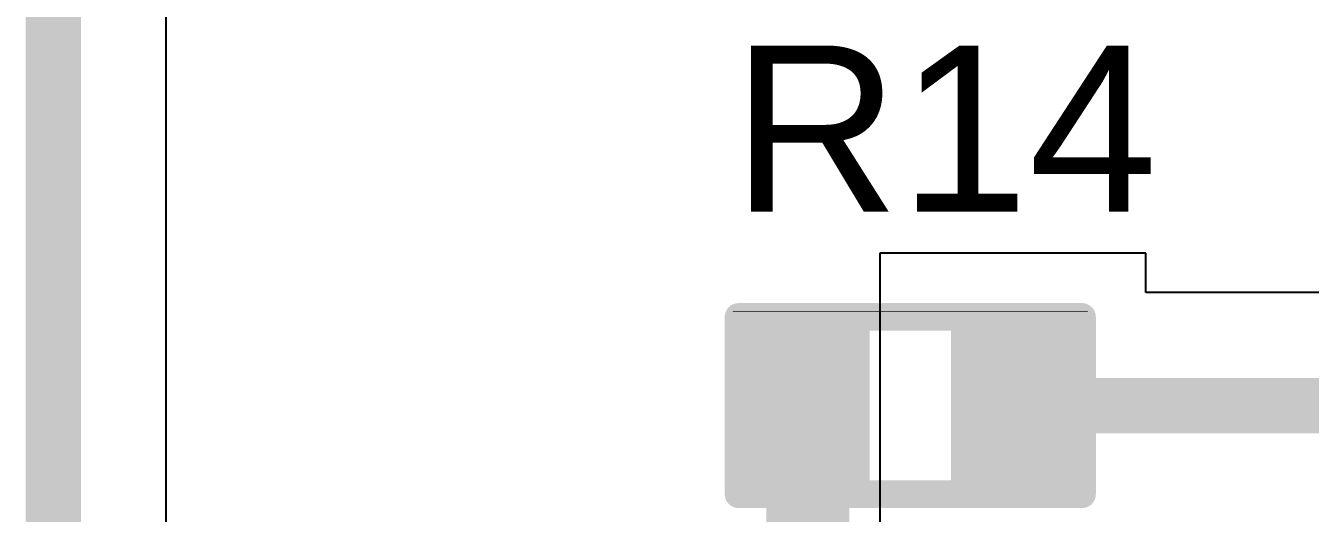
# Model space of a CAD drawing. Header units: inches. Extents: x 0 to 198, y 0 to 199.
# Drawn here: x -0.005 to 0.227, y 1.5906 to 1.6786 of the extents above; entities that cross this region are included whole.
import ezdxf

# ---------------------------------------------------------------- set-up
doc = ezdxf.new("R2010")
doc.units = ezdxf.units.IN
doc.header["$MEASUREMENT"] = 0
for name, color, linetype in [('Board Outline', 216, 'Continuous'), ('Bottom Layer', 5, 'Continuous'), ('Layer 1', 16, 'Continuous'), ('Layer 2', 76, 'Continuous'), ('Top Layer', 1, 'Continuous'), ('Top Overlay', 2, 'Continuous'), ('Top Paste', 8, 'Continuous'), ('Top Solder', 216, 'Continuous')]:
    doc.layers.add(name, color=color, linetype=linetype)
doc.styles.add('Arial', font='', dxfattribs={"height": 0.2})
doc.styles.get('Arial').set_extended_font_data('Arial')

# ---------------------------------------------------------------- blocks, each defined once
blk = doc.blocks.new('R___0402_177')
at = {"layer": 'Top Layer'}
for points in [[(-0.0275, -0.0125), (-0.0275, 0.0125), (-0.0095, 0.0125), (-0.0095, -0.0125)], [(0.0095, -0.0125), (0.0095, 0.0125), (0.0275, 0.0125), (0.0275, -0.0125)]]:
    blk.add_hatch(color=1, dxfattribs=at).paths.add_polyline_path(points)
at = {"layer": 'Top Paste'}
for points in [[(-0.0275, -0.0125), (-0.0275, 0.0125), (-0.0095, 0.0125), (-0.0095, -0.0125)], [(0.0095, -0.0125), (0.0095, 0.0125), (0.0275, 0.0125), (0.0275, -0.0125)]]:
    blk.add_hatch(color=8, dxfattribs=at).paths.add_polyline_path(points)
at = {"layer": 'Top Solder'}
for points in [[(-0.02967, -0.01467), (-0.02967, 0.01467), (-0.00734, 0.01467), (-0.00734, -0.01467)], [(0.00733, -0.01467), (0.00733, 0.01467), (0.02966, 0.01467), (0.02966, -0.01467)]]:
    blk.add_hatch(color=216, dxfattribs=at).paths.add_polyline_path(points)
at = {"layer": 'Top Overlay'}
for points in [[(0.031, 0.016, 0.005, 0.005, 0), (-0.031, 0.016, 0.005, 0.005, 0)], [(-0.031, 0.016, 0.005, 0.005, 0), (-0.031, -0.016, 0.005, 0.005, 0)], [(0.031, 0.016, 0.005, 0.005, 0), (0.031, -0.016, 0.005, 0.005, 0)], [(0.031, -0.016, 0.005, 0.005, 0), (-0.031, -0.016, 0.005, 0.005, 0)], [(0.032, -0.017, 0.000127, 0.000127, 0), (-0.032, -0.017, 0.000127, 0.000127, 0)]]:
    blk.add_lwpolyline(points, format="xyseb", dxfattribs=at)
for points in [[(-0.03225, 0.016, 0.0025, 0.0025, 1), (-0.02975, 0.016, 0.0025, 0.0025, 1)], [(-0.03225, 0.016, 0.0025, 0.0025, 1), (-0.02975, 0.016, 0.0025, 0.0025, 1)], [(0.02975, 0.016, 0.0025, 0.0025, 1), (0.03225, 0.016, 0.0025, 0.0025, 1)], [(0.02975, 0.016, 0.0025, 0.0025, 1), (0.03225, 0.016, 0.0025, 0.0025, 1)], [(-0.03225, -0.016, 0.0025, 0.0025, 1), (-0.02975, -0.016, 0.0025, 0.0025, 1)], [(-0.03225, -0.016, 0.0025, 0.0025, 1), (-0.02975, -0.016, 0.0025, 0.0025, 1)], [(0.02975, -0.016, 0.0025, 0.0025, 1), (0.03225, -0.016, 0.0025, 0.0025, 1)], [(0.02975, -0.016, 0.0025, 0.0025, 1), (0.03225, -0.016, 0.0025, 0.0025, 1)], [(-0.03203, -0.017, 0.0000635, 0.0000635, 1), (-0.03197, -0.017, 0.0000635, 0.0000635, 1)], [(0.03197, -0.017, 0.0000635, 0.0000635, 1), (0.03203, -0.017, 0.0000635, 0.0000635, 1)]]:
    blk.add_lwpolyline(points, format="xyseb", close=True, dxfattribs=at)

msp = doc.modelspace()

# ---------------------------------------------------------------- linework, layer by layer
at = {"layer": 'Board Outline'}
msp.add_lwpolyline([(0, 0, 0.01, 0.01, 0), (0, 4.72441, 0.01, 0.01, 0)], format="xyseb", dxfattribs=at)
at = {"layer": 'Bottom Layer'}
msp.add_line((0.02039, 1.42412), (0.02039, 3.25292), dxfattribs=at)
at = {"layer": 'Layer 1'}
msp.add_line((0.02039, 0.33691), (0.02039, 4.38558), dxfattribs=at)
at = {"layer": 'Layer 2'}
msp.add_line((0.02039, 0.33691), (0.02039, 2.38775), dxfattribs=at)
at = {"layer": 'Top Layer'}
for p, q in [((0.02039, 0.33691), (0.02039, 4.38558)), ((0.19723, 1.6375), (0.14923, 1.6375)), ((0.14923, 1.6375), (0.14923, 1.5825)), ((0.19723, 1.63039), (0.19723, 1.6375)), ((0.31676, 1.63039), (0.19723, 1.63039))]:
    msp.add_line(p, q, dxfattribs=at)
for points in [[(0.13623, 1.55465, 0.015, 0.015, 0), (0.13623, 1.61, 0.015, 0.015, 0)], [(0.17323, 1.61, 0.01, 0.01, 0), (0.31676, 1.61, 0.01, 0.01, 0)]]:
    msp.add_lwpolyline(points, format="xyseb", dxfattribs=at)
for points in [[(0.13248, 1.61, 0.0075, 0.0075, 1), (0.13998, 1.61, 0.0075, 0.0075, 1)], [(0.17073, 1.61, 0.005, 0.005, 1), (0.17573, 1.61, 0.005, 0.005, 1)]]:
    msp.add_lwpolyline(points, format="xyseb", close=True, dxfattribs=at)

# ---------------------------------------------------------------- block references
at = {"rotation": 180}
msp.add_blockref('R___0402_177', (0.15473, 1.61), dxfattribs=at)

# ---------------------------------------------------------------- texts
at = {"layer": 'Top Overlay', "style": 'Arial'}
msp.add_text('R14', height=0.03, dxfattribs=at).set_placement((0.12251, 1.645))

doc.saveas('drawing.dxf')
